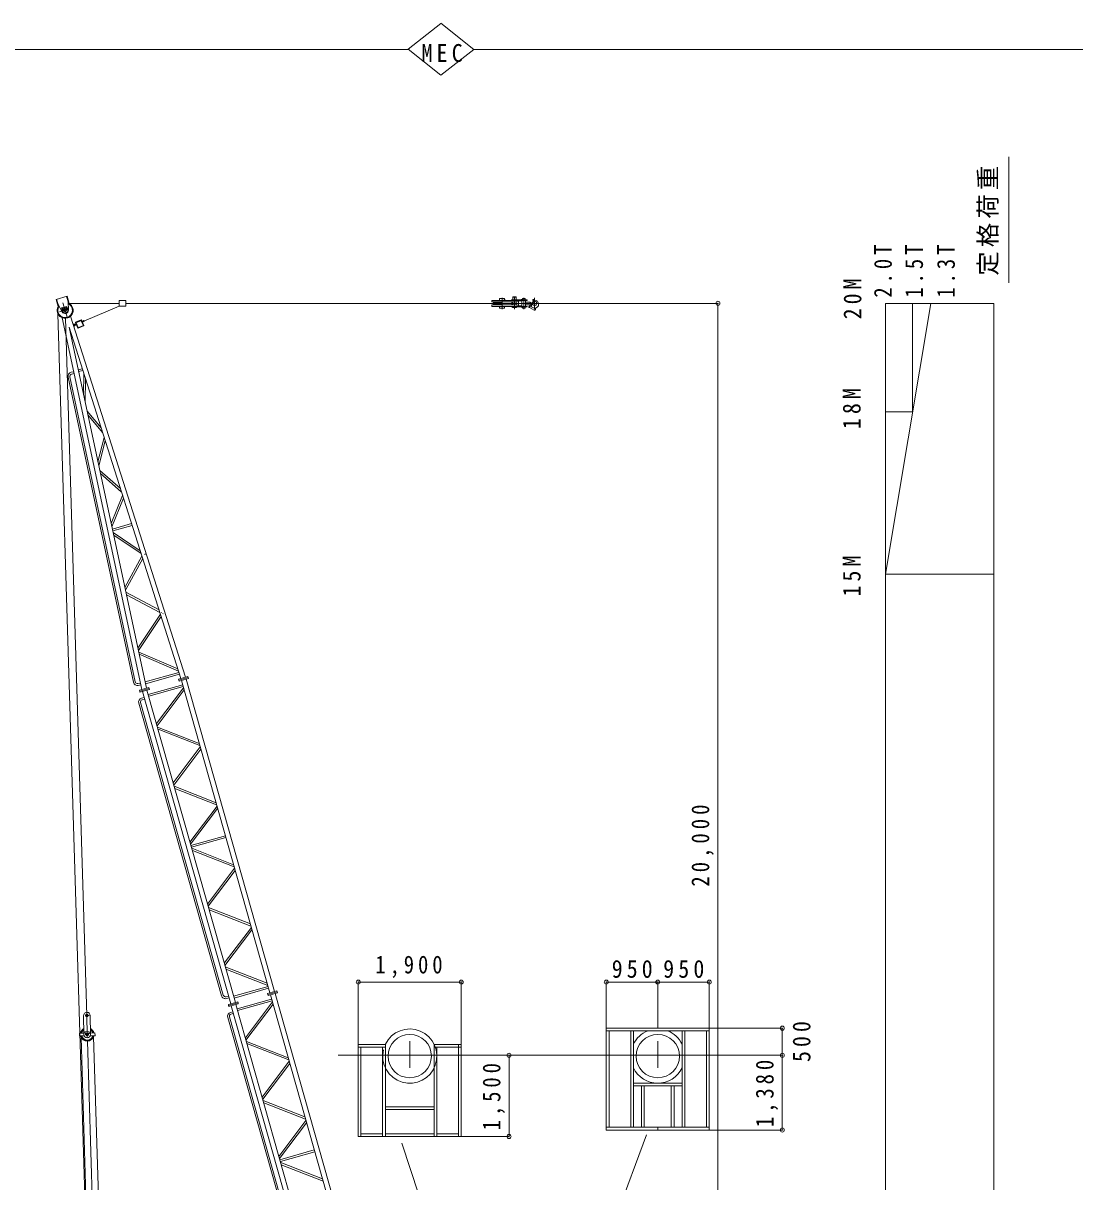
# Model space of a CAD drawing. Units: millimetres at full size, sheet at 1:150; details may follow other scales. Extents: x -30700 to 29919, y -306531 to 293469.
# Drawn here: x -8909 to 10505, y -615 to 20776 of the extents above; entities that cross this region are included whole.
import ezdxf

# ---------------------------------------------------------------- set-up
doc = ezdxf.new("R2010")
doc.units = ezdxf.units.MM
doc.header["$LTSCALE"] = 150
doc.header["$PDMODE"] = 32
doc.header["$PDSIZE"] = 75
doc.linetypes.add('CHAIN2', pattern=[12, 9, -1, 1, -1])
for name, color, linetype, lineweight in [('0-0', 7, 'Continuous', 18), ('1-1', 7, 'Continuous', 18), ('1-2', 7, 'Continuous', 18)]:
    doc.layers.add(name, color=color, linetype=linetype, lineweight=lineweight)
doc.styles.add('ＭＳ ゴシック', font='')
doc.styles.get('ＭＳ ゴシック').set_extended_font_data('MS Gothic')

msp = doc.modelspace()

# ---------------------------------------------------------------- linework, layer by layer
at = {"layer": '0-0'}
for p, q in [((-1801, 20297.4), (-1198.2, 20769.6)), ((-1198.2, 20776.2), (-590.8, 20292.8)), ((-30700.2, 20292.6), (-1800.5, 20292.6))]:
    msp.add_line(p, q, dxfattribs=at)
for points in [[(-1801, 20297.4), (-1197.7, 19817.3), (-590.8, 20292.8)], [(-591.6, 20292.6), (29918.9, 20292.6), (29918.9, -21666.9)]]:
    msp.add_lwpolyline(points, dxfattribs=at)
at = {"layer": '1-1'}
for p, q in [((-8302.4, 15676.7), (-8096.5, 15735)), ((-8302.4, 15676.7), (-8264.5, 15542.8)), ((-8290.9, 15680), (-8251.6, 15541.3)), ((-8108, 15731.7), (-8068.8, 15593.1)), ((-8096.5, 15735), (-8058.6, 15601)), ((-8080.8, 15635.5), (-8074.2, 15477.4)), ((-7134.1, 15653.4), (-7014.1, 15653.4)), ((-7134.1, 15553.4), (-7134.1, 15653.4)), ((-7014.1, 15553.4), (-7014.1, 15653.4)), ((-257.8, 15658.4), (-257.8, 15633.4)), ((-257.8, 15658.4), (392.2, 15658.4)), ((-257.8, 15633.4), (212.2, 15633.4)), ((-227.8, 15613.4), (-227.8, 15623.4)), ((-227.8, 15623.4), (-67.8, 15623.4)), ((-127.8, 15633.4), (-127.8, 15623.4)), ((-22.8, 15690.4), (-112.8, 15690.4)), ((-112.8, 15690.4), (-112.8, 15658.4)), ((-67.8, 15573.4), (-67.8, 15633.4)), ((-42.8, 15664.4), (2.2, 15664.4)), ((-42.8, 15658.4), (-42.8, 15664.4)), ((-22.8, 15690.4), (-22.8, 15664.4)), ((2.2, 15658.4), (2.2, 15664.4)), ((112.2, 15633.4), (112.2, 15573.4)), ((132.2, 15718.3), (139.2, 15725.4)), ((132.2, 15718.3), (192.2, 15718.3)), ((132.2, 15718.3), (132.2, 15670.4)), ((132.2, 15633.4), (132.2, 15573.4)), ((185.1, 15725.4), (139.2, 15725.4)), ((185.1, 15725.4), (192.2, 15718.3)), ((192.2, 15718.3), (192.2, 15670.4)), ((192.2, 15633.4), (192.2, 15573.4)), ((212.2, 15658.4), (212.2, 15633.4)), ((282.2, 15676.4), (312.2, 15676.4)), ((282.2, 15670.4), (282.2, 15676.4)), ((297.2, 15548.4), (297.2, 15658.4)), ((307.2, 15690.4), (307.2, 15676.4)), ((312.2, 15670.4), (312.2, 15676.4)), ((366.5, 15628.4), (425.4, 15628.4)), ((367.2, 15548.4), (367.2, 15658.4)), ((392.2, 15658.4), (392.2, 15670.4)), ((509.1, 15644.3), (430.5, 15547.8)), ((464.1, 15545), (521.3, 15635.6)), ((-7590.1, -6917.3), (-8267.3, 15412.7)), ((-8263.6, 15583.7), (-8186.5, 15445.6)), ((-8187.1, 15506), (-8179.8, 15519.1)), ((-8187.1, 15506), (-8179.1, 15477.8)), ((-8118.4, 15536.5), (-8179.8, 15519.1)), ((-8179.1, 15477.8), (-8157.4, 15483.9)), ((-8118.9, 15494.8), (-8097.3, 15500.9)), ((-8118.4, 15536.5), (-8105.3, 15529.2)), ((-8105.3, 15529.2), (-8097.3, 15500.9)), ((-8086, 15488.5), (-8102.3, 15546.3)), ((-8059.3, 15603.4), (-7134.1, 15603.4)), ((-7791.8, 15276.7), (-7134.1, 15553.4)), ((-7134.1, 15553.4), (-7014.1, 15553.4)), ((-7014.1, 15603.4), (-67.8, 15603.4)), ((-257.8, 15573.4), (212.2, 15573.4)), ((-257.8, 15548.4), (-257.8, 15573.4)), ((-257.8, 15548.4), (392.2, 15548.4)), ((-227.8, 15613.4), (-202.9, 15609.3)), ((-227.8, 15613.4), (-67.8, 15613.4)), ((-227.8, 15593.4), (-202.9, 15597.4)), ((-227.8, 15583.4), (-227.8, 15593.4)), ((-227.8, 15593.4), (-67.8, 15593.4)), ((-227.8, 15583.4), (-67.8, 15583.4)), ((-127.8, 15583.4), (-127.8, 15573.4)), ((-112.8, 15516.4), (-112.8, 15548.4)), ((-22.8, 15516.4), (-112.8, 15516.4)), ((-42.8, 15548.4), (-42.8, 15542.4)), ((-42.8, 15542.4), (2.2, 15542.4)), ((-22.8, 15516.4), (-22.8, 15542.4)), ((2.2, 15548.4), (2.2, 15542.4)), ((107.2, 15548.4), (107.2, 15536.4)), ((107.2, 15536.4), (392.2, 15536.4)), ((127.2, 15536.4), (127.2, 15526.4)), ((127.2, 15526.4), (197.2, 15526.4)), ((197.2, 15536.4), (197.2, 15526.4)), ((212.2, 15548.4), (212.2, 15573.4)), ((237.2, 15558.4), (297.2, 15558.4)), ((282.2, 15536.4), (282.2, 15530.4)), ((282.2, 15530.4), (312.2, 15530.4)), ((307.2, 15516.4), (307.2, 15530.4)), ((312.2, 15536.4), (312.2, 15530.4)), ((366.5, 15578.4), (412.3, 15578.4)), ((392.2, 15548.4), (392.2, 15536.4)), ((435.3, 15525), (523.8, 15479.9)), ((464.1, 15545), (538.9, 15511.4)), ((-8190, 15339), (-6718, 8475)), ((-7735.5, 2455.7), (-8129.6, 15328)), ((-5912.4, 8703), (-8033.1, 15368.1)), ((-7984.8, 15216.3), (-7955.1, 15219.2)), ((-7972.4, 15178.8), (-7947.1, 15200.1)), ((-7932.5, 15223), (-7946, 15217.3)), ((-7900, 15146), (-7942.7, 15247.4)), ((-7928.6, 15213.8), (-7942.1, 15208.1)), ((-7838.7, 15296.6), (-7940, 15253.9)), ((-7929.6, 15242), (-7894.7, 15159.1)), ((-7926.9, 15248.6), (-7844, 15283.5)), ((-7888.2, 15156.4), (-7805.2, 15191.3)), ((-7837.4, 15280.8), (-7802.5, 15197.9)), ((-7789.4, 15192.5), (-7832.1, 15293.9)), ((-7821.8, 15269.5), (-7808.3, 15275.2)), ((-7818, 15260.3), (-7804.4, 15266)), ((-8061.3, 15163.3), (-6632.2, 8499.3)), ((-5998.1, 8678.7), (-8061.3, 15163.3)), ((-7893.5, 15143.3), (-7792.1, 15186)), ((-8022.4, 14330.9), (-7976, 14340.8)), ((-7892.5, 14376.2), (-7817.6, 14397.4)), ((-7885.4, 14342.9), (-7807.3, 14364.9)), ((-6871.8, 8608.1), (-8080, 14241.8)), ((-6838.6, 8615.2), (-8046.8, 14248.9)), ((-8015.3, 14297.6), (-7968.8, 14307.6)), ((-7794.7, 13920.1), (-7788.1, 14304.7)), ((-7763, 13784.7), (-7755.9, 14203.3)), ((-7470.6, 13306.9), (-7728.9, 13613.1)), ((-7443.7, 13222.2), (-7713.7, 13542.4)), ((-7527.9, 12675.7), (-7412.7, 13124.8)), ((-7511.9, 12601.2), (-7393.3, 13063.7)), ((-7113.9, 12185.5), (-7494.5, 12520.3)), ((-7098.4, 12126.6), (-7482.6, 12464.5)), ((-7283.6, 11536.7), (-7073.2, 12057.8)), ((-7270.9, 11477.4), (-7057, 12007)), ((-7262.2, 11436.7), (-6907.5, 11537.1)), ((-7255, 11403.4), (-6897.2, 11504.7)), ((-6747.7, 11034.9), (-7248, 11370.7)), ((-6731.2, 10982.8), (-7237.7, 11322.9)), ((-7031.2, 10359.6), (-6716.7, 10937.3)), ((-6663.8, 10963.4), (-6656.7, 10976.4)), ((-7014.9, 10318.3), (-6702.4, 10892.4)), ((-6400.5, 9943.5), (-7011.6, 10268.5)), ((-6385.8, 9897.2), (-7002.3, 10225.1)), ((-6791.2, 9240.5), (-6375.1, 9863.8)), ((-6354.9, 9894.2), (-6356.2, 9892.1)), ((-6326.6, 9875.3), (-6328, 9873.2)), ((-6781.2, 9194.2), (-6361.9, 9822.3)), ((-6054.6, 8856.5), (-6771.5, 9163.2)), ((-6041, 8813.7), (-6766.2, 9124)), ((-6657, 8614.9), (-6033.9, 8791.2)), ((-6851.7, 8570.4), (-6846.6, 8571.5)), ((-6743.5, 8593.6), (-6789.9, 8583.7)), ((-6782.8, 8550.4), (-6736.3, 8560.4)), ((-6649.9, 8581.6), (-6023.6, 8758.8)), ((-6600.2, 8381.6), (-5964.3, 8561.5)), ((-6041.2, 8666.5), (-6036.1, 8648.2)), ((-6036.1, 8648.2), (-5862.9, 8697.2)), ((-6036.1, 8648.2), (-5862.9, 8697.2)), ((-6036.1, 8648.2), (-5862.9, 8697.2)), ((-6036.1, 8648.2), (-5862.9, 8697.2)), ((-6030.9, 8630), (-6036.1, 8648.2)), ((-5987.2, 8642.3), (-4355.7, 2876.7)), ((-5901.4, 8666.6), (-4269.9, 2901)), ((-6762.9, 8462.3), (-6757.7, 8444)), ((-6757.7, 8444), (-6584.5, 8493)), ((-6757.7, 8444), (-6584.5, 8493)), ((-6757.7, 8444), (-6584.5, 8493)), ((-6757.7, 8444), (-6584.5, 8493)), ((-6752.6, 8425.7), (-6757.7, 8444)), ((-6708.8, 8438.1), (-5077.3, 2672.5)), ((-6623.1, 8462.4), (-4991.6, 2696.8)), ((-6591, 8348.8), (-5955, 8528.8)), ((-5949.2, 8508.2), (-6448.7, 7846.1)), ((-5937.6, 8467.1), (-6437.1, 7805)), ((-5246.6, 2821), (-6775.2, 8222.9)), ((-6742.5, 8232.2), (-5213.9, 2830.3)), ((-6723.4, 8315.5), (-6677.8, 8328.4)), ((-6714.2, 8282.8), (-6668.5, 8295.7)), ((-5658, 7478.9), (-6430.3, 7781.1)), ((-5646.3, 7437.9), (-6418.7, 7740)), ((-5639.6, 7413.9), (-6139.1, 6751.9)), ((-5627.9, 7372.9), (-6127.4, 6710.8)), ((-5348.3, 6384.7), (-6120.7, 6686.9)), ((-5336.7, 6343.6), (-6109.1, 6645.8)), ((-5329.9, 6319.7), (-5829.4, 5657.6)), ((-5318.3, 6278.6), (-5817.8, 5616.6)), ((-5812, 5595.9), (-5176, 5775.9)), ((-5802.7, 5563.2), (-5166.8, 5743.2)), ((-5024.5, 5240.4), (-5796.9, 5542.6)), ((-5012.9, 5199.4), (-5785.3, 5501.5)), ((-5006.1, 5175.4), (-5505.6, 4513.4)), ((-4994.5, 5134.4), (-5494, 4472.3)), ((-4714.9, 4146.2), (-5487.2, 4448.4)), ((-4703.3, 4105.1), (-5475.6, 4407.3)), ((-4696.5, 4081.2), (-5196, 3419.1)), ((-4684.9, 4040.1), (-5184.4, 3378.1)), ((-4405.2, 3052), (-5177.6, 3354.1)), ((-4393.6, 3010.9), (-5166, 3313.1)), ((-5163.3, 2802), (-5117.6, 2814.9)), ((-5154, 2769.3), (-5108.4, 2782.2)), ((-5023.7, 2810.3), (-4387.8, 2990.3)), ((-5014.5, 2777.6), (-4378.5, 2957.5)), ((-4399.4, 2864.3), (-4394.2, 2846.1)), ((-4394.2, 2846.1), (-4221, 2895.1)), ((-4394.2, 2846.1), (-4221, 2895.1)), ((-4389, 2827.8), (-4394.2, 2846.1)), ((-2719.5, -2905.2), (-4345.3, 2840.2)), ((-5121.1, 2660.1), (-5115.9, 2641.9)), ((-5115.9, 2641.9), (-4942.7, 2690.9)), ((-5115.9, 2641.9), (-4942.7, 2690.9)), ((-5110.7, 2623.6), (-5115.9, 2641.9)), ((-3441.2, -3109.5), (-5067, 2635.9)), ((-3355.5, -3085.2), (-4981.2, 2660.2)), ((-4958.4, 2579.4), (-4322.4, 2759.3)), ((-4949.1, 2546.7), (-4313.2, 2726.6)), ((-4307.3, 2706), (-4806.9, 2043.9)), ((-4295.7, 2664.9), (-4795.2, 2002.9)), ((-7786.6, 2104.8), (-7792.7, 2454.7)), ((-7672.8, 2456.8), (-7666.7, 2106.9)), ((-5133.3, 2420.7), (-3836.2, -2163.3)), ((-3803.5, -2154), (-5100.6, 2430)), ((-5081.6, 2513.3), (-5035.9, 2526.3)), ((-5072.3, 2480.6), (-5026.7, 2493.5)), ((-7687, 2126.5), (-7687.5, 2156.5)), ((-7871.1, 2128.3), (-7787.1, 2129.8)), ((-7870.2, 2078.3), (-7871.1, 2128.3)), ((-7870.2, 2078.3), (-7780.8, 2079.9)), ((-7576.3, -6501.2), (-7840.1, 2053.3)), ((-7767, 2125.1), (-7742, 2125.6)), ((-7463.6, -6421.7), (-7720.9, 1981)), ((-7712, 2126.1), (-7687, 2126.5)), ((-7671.7, 2081.8), (-7582.2, 2083.4)), ((-7667.1, 2131.9), (-7583.1, 2133.3)), ((-7610.2, 2060.4), (-7346.4, -6494.2)), ((-7582.2, 2083.4), (-7583.1, 2133.3)), ((-4016.1, 1676.7), (-4788.5, 1978.9)), ((-4004.5, 1635.7), (-4776.8, 1937.9)), ((-3997.7, 1611.7), (-4497.2, 949.7)), ((-3986.1, 1570.7), (-4485.6, 908.6)), ((-3706.5, 582.5), (-4478.8, 884.7)), ((-3694.8, 541.5), (-4467.2, 843.6)), ((-3688.1, 517.5), (-4187.6, -144.5)), ((-3676.5, 476.5), (-4176, -185.6)), ((-4170.1, -206.2), (-3534.2, -26.3)), ((-4160.9, -239), (-3524.9, -59)), ((-3382.7, -561.8), (-4155, -259.6)), ((-3371, -602.8), (-4143.4, -300.6))]:
    msp.add_line(p, q, dxfattribs=at)
at = {"layer": '1-1', "color": 2, "linetype": 'CHAIN2'}
for p, q in [((-67.8, 15705.3), (-67.8, 15498.1)), ((162.2, 15705.3), (162.2, 15498.1)), ((332.2, 15705.3), (332.2, 15498.1)), ((532.2, 15705.3), (532.2, 15498.1)), ((-8239.5, 15445.1), (-8081.2, 15489.9)), ((-8173.7, 15614.8), (-8092.3, 15327.3)), ((-8170.7, 15500.9), (-8158.5, 15504.4)), ((-8166.1, 15496), (-8169.1, 15506.8)), ((-8117.9, 15509.6), (-8121, 15520.4)), ((-8119.9, 15515.3), (-8109.2, 15518.3))]:
    msp.add_line(p, q, dxfattribs=at)
at = {"layer": '1-1', "linetype": 'CHAIN2'}
for p, q in [((-7766.7, 2455.2), (-7692.6, 2456.5)), ((-7725.8, 2057), (-7733.5, 2495.1)), ((-7764.8, 2105.2), (-7715, 2106))]:
    msp.add_line(p, q, dxfattribs=at)
at = {"layer": '1-1'}
for points in [[(107.2, 15658.4), (107.2, 15670.4), (392.2, 15670.4)], [(237.2, 15558.4), (237.2, 15648.4), (297.2, 15648.4)], [(307.2, 15690.4), (357.2, 15690.4), (357.2, 15670.4)], [(475.2, 15602.7), (473.8, 15603.9), (471.1, 15606.3), (466.3, 15610.4), (461.3, 15614.2), (456.1, 15617.6), (452.9, 15619.4), (449.4, 15621.1), (443.1, 15623.5), (436.6, 15625.5), (429.9, 15627.2), (426, 15628.1)], [(521, 15667.9), (518.9, 15669.3), (515.3, 15671.6), (511.5, 15673.4), (507.4, 15674.5), (504.8, 15674.6), (503.8, 15674.6), (502.1, 15674.3), (500.6, 15673.9), (499.3, 15673.2), (498.7, 15672.6), (498.2, 15671.7), (497.9, 15669.7), (498.2, 15667.5), (498.9, 15665.2), (499.4, 15663.8), (500.2, 15662.3), (501.5, 15659.8), (503, 15657.6), (504.6, 15655.6), (505.5, 15654.4)], [(-8182.2, 15461.3), (-8198.6, 15519), (-8102.3, 15546.3)], [(307.2, 15516.4), (357.2, 15516.4), (357.2, 15536.4)], [(447.9, 15569.7), (447, 15570.4), (442.7, 15572.5), (438.2, 15574.3), (429.9, 15576.4), (421.2, 15577.6), (412.3, 15578.2), (407, 15578.5)], [(504.1, 15574.9), (500, 15579), (492.8, 15586.1), (491.1, 15587.7)], [(-6041.2, 8666.5), (-5868, 8715.5), (-5862.9, 8697.2)], [(-6030.9, 8630), (-5857.7, 8679), (-5862.9, 8697.2)], [(-6762.9, 8462.3), (-6589.7, 8511.3), (-6584.5, 8493)], [(-6752.6, 8425.7), (-6579.4, 8474.8), (-6584.5, 8493)], [(-4399.4, 2864.3), (-4226.2, 2913.4), (-4221, 2895.1)], [(-4389, 2827.8), (-4215.8, 2876.8), (-4221, 2895.1)], [(-2719.5, -2905.2), (-2633.8, -2881), (-4259.6, 2864.4)], [(-5121.1, 2660.1), (-4947.9, 2709.1), (-4942.7, 2690.9)], [(-5110.7, 2623.6), (-4937.5, 2672.6), (-4942.7, 2690.9)], [(-7767, 2125.1), (-7767.5, 2155.1), (-7687.5, 2156.5)]]:
    msp.add_lwpolyline(points, dxfattribs=at)
for centre, radius in [((-8167.7, 15501.8), 6), ((-8134.1, 15474.9), 25), ((-8134.1, 15474.9), 25), ((-8119.9, 15515.3), 6), ((442.2, 15538.4), 5), ((-7954.2, 15208.5), 11), ((-7954.2, 15208.5), 6), ((-7931.6, 15246.6), 5), ((-7839.4, 15285.4), 5), ((-7796.3, 15274.9), 11), ((-7800.6, 15193.2), 5), ((-7796.3, 15274.9), 6), ((-7892.8, 15154.5), 5), ((-7732.8, 2455.8), 25), ((-7726.6, 2105.8), 25)]:
    msp.add_circle(centre, radius, dxfattribs=at)
for centre, radius, start, end in [((532.5, 15683.4), 40, 221.14647, 268.9021), ((532.2, 15603.4), 40, 225.42436, 90), ((514.9, 15639.6), 7.5, 327.74118, 140.84425), ((532.5, 15683.4), 20, 226.06375, 268.61186), ((532.2, 15588.4), 75, 271.77621, 90), ((-8134.1, 15474.9), 147, 152.50952, 59.09033), ((-8134.1, 15474.9), 135, 145.57646, 66.02339), ((-8134.1, 15474.9), 60, 209.18887, 2.41098), ((-8134.1, 15474.9), 50, 195.79993, 15.79993), ((-203.8, 15603.4), 6, 270, 90), ((442.2, 15538.4), 15, 140.84126, 242.96158), ((532.2, 15588.4), 75, 210.42366, 219.91811), ((531.8, 15495.5), 17.5, 242.96391, 88.67542), ((-7938.1, 15249.3), 5, 112.83263, 202.83572), ((-7836.7, 15292), 5, 22.80476, 112.83572), ((-7794.1, 15190.6), 5, 292.83263, 22.83572), ((-7895.4, 15147.9), 5, 202.80476, 292.83572), ((-8006.7, 14257.5), 75, 102.10461, 192.10373), ((-8006.7, 14257.5), 41, 102.10431, 192.10442), ((-6798.5, 8623.8), 75, 192.10373, 282.10373), ((-6798.5, 8623.8), 41, 192.10442, 282.10442), ((-6703, 8243.3), 75, 105.79993, 195.79993), ((-6703, 8243.3), 41, 105.79993, 195.79993), ((-5174.4, 2841.4), 75, 195.79993, 285.79993), ((-5174.4, 2841.4), 41, 195.79993, 285.79993), ((-7732.8, 2455.8), 60, 0.99991, 180.99991), ((-5061.2, 2441.2), 75, 105.79993, 195.79993), ((-5061.2, 2441.2), 41, 105.79993, 195.79993), ((-7726.6, 2105.8), 125, 119.68538, 169.46349), ((-7726.6, 2105.8), 115, 122.44873, 168.44463), ((-7726.6, 2105.8), 105, 125.84973, 167.22638), ((-7726.6, 2105.8), 125, 12.53633, 62.31444), ((-7726.6, 2105.8), 115, 13.55519, 59.55109), ((-7726.6, 2105.8), 105, 14.77344, 56.15009), ((-7726.6, 2105.8), 125, 192.53633, 349.46349), ((-7726.6, 2105.8), 115, 193.55519, 348.44463), ((-7726.6, 2105.8), 105, 194.77344, 347.22638), ((-7726.6, 2105.8), 60, 180.99991, 0.99991)]:
    msp.add_arc(centre, radius, start, end, dxfattribs=at)
at = {"layer": '1-2'}
for p, q in [((9289.9, 15981.6), (9289.9, 18309.3)), ((7011.5, -3405.6), (7011.5, 15603.4)), ((7011.5, 15603.4), (9011.5, 15603.4)), ((7011.5, 10603.4), (7844.9, 15603.4)), ((9011.5, -3405.6), (9011.5, 15603.4)), ((7011.5, 10603.4), (9011.5, 10603.4)), ((3756.3, 2172), (1856.3, 2172)), ((1906.3, 2172), (1906.3, 392)), ((2306.3, 2172), (2306.3, 392)), ((2356.3, 2172), (2356.3, 392)), ((3256.3, 2172), (3256.3, 392)), ((3306.3, 2172), (3306.3, 392)), ((3706.3, 392), (3706.3, 2172)), ((-1772.3, 1979.4), (-1772.3, 1489.6)), ((2806.3, 1979.4), (2806.3, 1489.6)), ((3756.3, 1722), (-3096.2, 1722)), ((-2722.3, 1922), (-2722.3, 222)), ((-2222.3, 1922), (-2722.3, 1922)), ((-2222.3, 1872), (-2722.3, 1872)), ((-2672.3, 1872), (-2672.3, 222)), ((-2272.3, 1872), (-2272.3, 222)), ((-2222.3, 1922), (-2222.3, 222)), ((-822.3, 1922), (-1322.3, 1922)), ((-1322.3, 1922), (-1322.3, 222)), ((-822.3, 1872), (-1322.3, 1872)), ((-1272.3, 1872), (-1272.3, 222)), ((-872.3, 222), (-872.3, 1922)), ((-822.3, 1922), (-822.3, 222)), ((3256.3, 1207), (2356.3, 1207)), ((3256.3, 1157), (2356.3, 1157)), ((2506.3, 1157), (2506.3, 392)), ((2556.3, 1157), (2556.3, 392)), ((3056.3, 1157), (3056.3, 392)), ((3106.3, 1157), (3106.3, 392)), ((-1322.3, 772), (-2222.3, 772)), ((-1322.3, 722), (-2222.3, 722)), ((-822.3, 222), (-2722.3, 222)), ((-2272.3, 272), (-2672.3, 272)), ((-1322.3, 272), (-2222.3, 272)), ((-872.3, 272), (-1272.3, 272)), ((1856.3, 392), (3756.3, 392)), ((2806.3, 392), (2806.3, 342))]:
    msp.add_line(p, q, dxfattribs=at)
at = {"layer": '1-2', "color": 4, "lineweight": 9}
for p, q in [((-546.5, 15603.4), (3916.3, 15603.4)), ((3916.3, -4396.6), (3916.3, 15603.4)), ((-2722.3, 3072.1), (-822.3, 3072.1)), ((-2722.3, 3072.1), (-2722.3, 1922)), ((-822.3, 3072.1), (-822.3, 1922)), ((1856.3, 3072.1), (2806.3, 3072.1)), ((1856.3, 3072.1), (1856.3, 2222)), ((2806.3, 3072.1), (2806.3, 2222)), ((61.4, 1722), (-822.3, 1722)), ((61.4, 222), (61.4, 1722)), ((5104.2, 1722), (3756.3, 1722)), ((5104.2, 342), (5104.2, 1722)), ((61.4, 222), (-822.3, 222)), ((5104.2, 342), (3756.3, 342))]:
    msp.add_line(p, q, dxfattribs=at)
at = {"layer": '1-2'}
for points in [[(7011.5, 13603.4), (7511.5, 13603.4), (7511.5, 15603.4)], [(2597.4, 252), (954.9, -4176.5), (2200.5, -4176.5), (1765.9, -4293)], [(-1915.4, 101.2), (-362.2, -4636.1), (90.7, -4636.1), (-344, -4752.5)]]:
    msp.add_lwpolyline(points, dxfattribs=at)
at = {"layer": '1-2', "color": 4, "lineweight": 9}
for points in [[(2806.3, 3072.1), (3756.3, 3072.1), (3756.3, 2222)], [(5104.2, 1722), (5104.2, 2222), (3756.3, 2222)]]:
    msp.add_lwpolyline(points, dxfattribs=at)
at = {"layer": '1-2'}
msp.add_lwpolyline([(1856.3, 342), (3756.3, 342), (3756.3, 2222), (1856.3, 2222)], close=True, dxfattribs=at)
for centre in [(-1772.3, 1707), (2806.3, 1707)]:
    msp.add_circle(centre, 400, dxfattribs=at)
for centre, start, end in [((-1772.3, 1707), 166.95534, 154.15807), ((2806.3, 1707), 111.56517, 154.15807), ((2806.3, 1707), 25.8419, 68.43481), ((2806.3, 1707), 205.84192, 334.15807)]:
    msp.add_arc(centre, 500, start, end, dxfattribs=at)
at = {"layer": '1-2', "color": 4}
for p in [(3916.3, 15603.4), (-2722.3, 3072.1), (-822.3, 3072.1), (1856.3, 3072.1), (2806.3, 3072.1), (3756.3, 3072.1), (5104.2, 2222), (61.4, 1722), (5104.2, 1722), (61.4, 222), (5104.2, 342)]:
    msp.add_point(p, dxfattribs=at)

# ---------------------------------------------------------------- texts
at = {"layer": '0-0', "insert": (-1555.5, 20055.3), "char_height": 329.9, "attachment_point": 7, "style": 'ＭＳ ゴシック'}
msp.add_mtext('\\T1.38;\\W0.9;MEC', dxfattribs=at)
at = {"layer": '1-2', "char_height": 329.9, "attachment_point": 7, "rotation": 90, "style": 'ＭＳ ゴシック'}
for s, insert in [('\\T1.17;定格荷重', (9103.7, 16114.7)), ('\\T1.38;\\W0.85;2.0T', (7131.6, 15708.4)), ('\\T1.38;\\W0.85;1.5T', (7706.6, 15708.4)), ('\\T1.38;\\W0.85;1.3T', (8295.1, 15708.4)), ('\\T1.37;\\W0.9;20M', (6569.6, 15308.4)), ('\\T1.37;\\W0.9;18M', (6554.6, 13282.4)), ('\\T1.37;\\W0.9;15M', (6554.6, 10190.8)), ('\\T1.39;\\W0.85;20,000', (3841.3, 4834.6)), ('\\T1.37;\\W0.9;500', (5629.2, 1597)), ('\\T1.38;\\W0.85;1,500', (-13.6, 334.5)), ('\\T1.38;\\W0.85;1,380', (5029.2, 394.5))]:
    msp.add_mtext(s, dxfattribs=dict(at, insert=insert))
at = {"layer": '1-2', "char_height": 329.9, "attachment_point": 7, "style": 'ＭＳ ゴシック'}
for s, insert in [('\\T1.38;\\W0.85;1,900', (-2409.8, 3147.1)), ('\\T1.37;\\W0.9;950', (1956.3, 3147.1)), ('\\T1.38;\\W0.9;950', (2906.3, 3147.1))]:
    msp.add_mtext(s, dxfattribs=dict(at, insert=insert))

doc.saveas('drawing.dxf')
